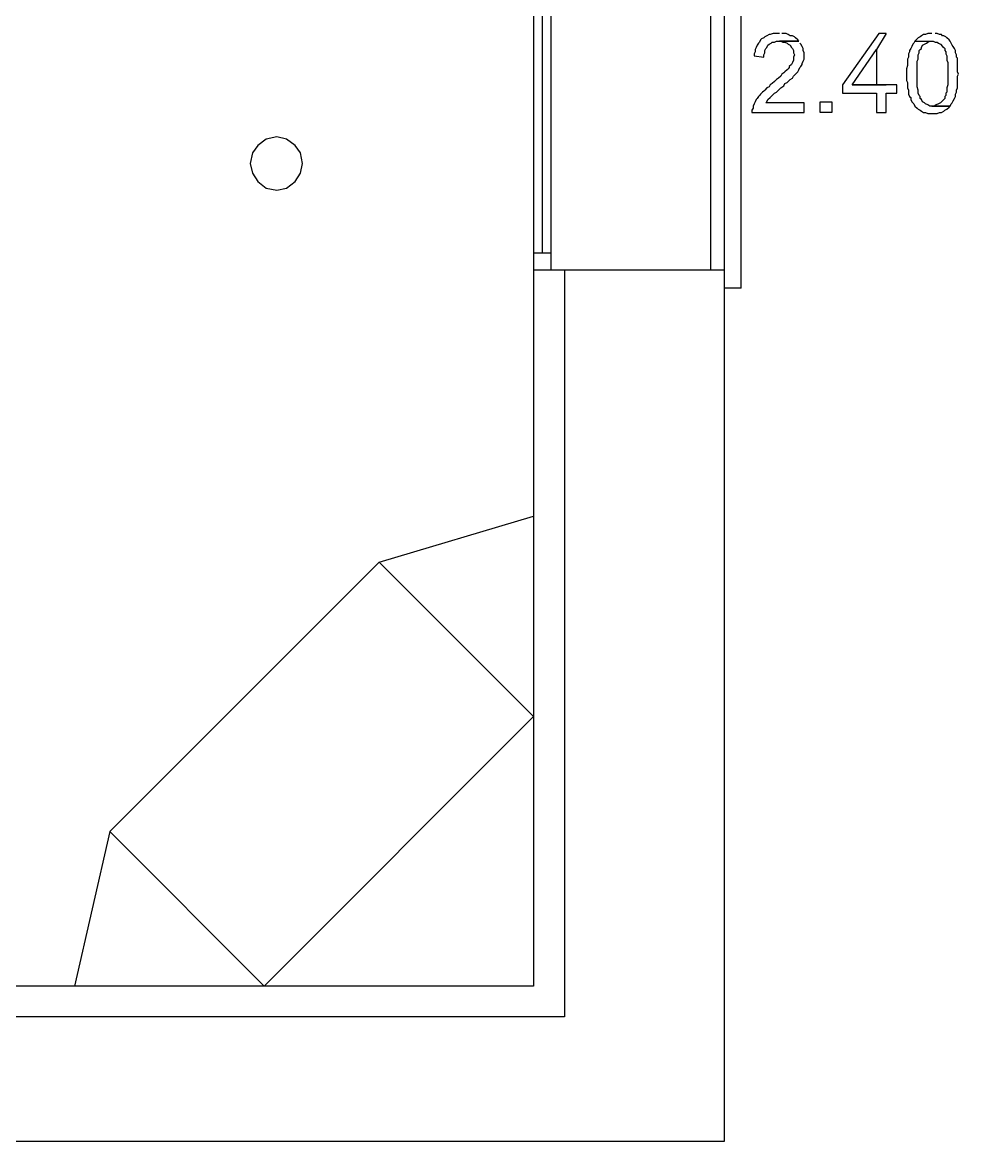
# Model space of a CAD drawing. Header units: millimetres. Extents: x 0 to 11839, y 0 to 13604.
# Drawn here: x 9969 to 11830, y 476 to 2700 of the extents above; entities that cross this region are included whole.
import ezdxf

# ---------------------------------------------------------------- set-up
doc = ezdxf.new("R2010")
doc.units = ezdxf.units.MM
doc.layers.add('PDF_FILLS_OUTLINE', color=8, linetype='Continuous')
doc.layers.add('PDF_STROKES', color=7, linetype='Continuous')

msp = doc.modelspace()

# ---------------------------------------------------------------- linework, layer by layer
at = {"layer": 'PDF_FILLS_OUTLINE'}
for p, q in [((11442.7, 2669.1), (11438.5, 2667)), ((11444.8, 2671.2), (11442.7, 2669.1)), ((11449, 2673.3), (11444.8, 2671.2)), ((11453.3, 2675.5), (11449, 2673.3)), ((11455.4, 2675.5), (11453.3, 2675.5)), ((11461.8, 2677.6), (11455.4, 2675.5)), ((11474.4, 2677.6), (11461.8, 2677.6)), ((11482.9, 2677.6), (11478.7, 2677.6)), ((11487.2, 2677.6), (11482.9, 2677.6)), ((11491.4, 2675.5), (11487.2, 2677.6)), ((11495.6, 2673.3), (11491.4, 2675.5)), ((11499.8, 2673.3), (11495.6, 2673.3)), ((11504.1, 2671.2), (11499.8, 2673.3)), ((11506.2, 2669.1), (11504.1, 2671.2)), ((11510.4, 2664.9), (11506.2, 2669.1)), ((11671.3, 2677.6), (11599.3, 2576)), ((11686.1, 2677.6), (11667.1, 2645.8)), ((11686.1, 2677.6), (11671.3, 2677.6)), ((11749.6, 2669.1), (11745.4, 2664.9)), ((11753.9, 2671.2), (11749.6, 2669.1)), ((11756, 2673.3), (11753.9, 2671.2)), ((11760.2, 2675.5), (11756, 2673.3)), ((11764.4, 2675.5), (11760.2, 2675.5)), ((11768.7, 2677.6), (11764.4, 2675.5)), ((11777.1, 2677.6), (11768.7, 2677.6)), ((11777.1, 2677.6), (11777.1, 2677.6)), ((11787.7, 2677.6), (11783.5, 2677.6)), ((11791.9, 2675.5), (11787.7, 2677.6)), ((11796.2, 2675.5), (11791.9, 2675.5)), ((11798.3, 2673.3), (11796.2, 2675.5)), ((11800.4, 2673.3), (11798.3, 2673.3)), ((11804.7, 2671.2), (11800.4, 2673.3)), ((11806.8, 2669.1), (11804.7, 2671.2)), ((11811, 2664.9), (11806.8, 2669.1)), ((11427.9, 2650.1), (11425.8, 2645.8)), ((11430, 2654.3), (11427.9, 2650.1)), ((11432.1, 2658.5), (11430, 2654.3)), ((11434.2, 2660.7), (11432.1, 2658.5)), ((11436.4, 2664.9), (11434.2, 2660.7)), ((11438.5, 2667), (11436.4, 2664.9)), ((11444.8, 2643.7), (11446.9, 2647.9)), ((11446.9, 2647.9), (11449, 2650.1)), ((11449, 2650.1), (11451.2, 2654.3)), ((11451.2, 2654.3), (11453.3, 2656.4)), ((11453.3, 2656.4), (11457.5, 2658.5)), ((11457.5, 2658.5), (11459.6, 2660.7)), ((11459.6, 2660.7), (11463.9, 2660.7)), ((11463.9, 2660.7), (11468.1, 2662.8)), ((11468.1, 2662.8), (11474.4, 2662.8)), ((11512.6, 2662.8), (11474.4, 2662.8)), ((11474.4, 2662.8), (11476.6, 2662.8)), ((11474.4, 2662.8), (11512.6, 2662.8)), ((11476.6, 2662.8), (11480.8, 2660.7)), ((11480.8, 2660.7), (11485, 2660.7)), ((11485, 2660.7), (11489.3, 2658.5)), ((11489.3, 2658.5), (11491.4, 2656.4)), ((11491.4, 2656.4), (11495.6, 2654.3)), ((11495.6, 2654.3), (11497.7, 2650.1)), ((11497.7, 2650.1), (11499.8, 2647.9)), ((11499.8, 2647.9), (11502, 2643.7)), ((11512.6, 2662.8), (11510.4, 2664.9)), ((11516.8, 2656.4), (11514.7, 2658.5)), ((11518.9, 2652.2), (11516.8, 2656.4)), ((11521, 2647.9), (11518.9, 2652.2)), ((11521, 2643.7), (11521, 2647.9)), ((11734.8, 2647.9), (11732.7, 2643.7)), ((11736.9, 2652.2), (11734.8, 2647.9)), ((11739, 2656.4), (11736.9, 2652.2)), ((11741.1, 2658.5), (11739, 2656.4)), ((11743.3, 2662.8), (11741.1, 2658.5)), ((11745.4, 2664.9), (11743.3, 2662.8)), ((11743.3, 2662.8), (11777.1, 2662.8)), ((11753.9, 2645.8), (11756, 2647.9)), ((11756, 2650.1), (11758.1, 2654.3)), ((11756, 2647.9), (11756, 2650.1)), ((11758.1, 2654.3), (11762.3, 2656.4)), ((11762.3, 2656.4), (11766.5, 2658.5)), ((11766.5, 2658.5), (11768.7, 2660.7)), ((11768.7, 2660.7), (11772.9, 2662.8)), ((11772.9, 2662.8), (11777.1, 2662.8)), ((11777.1, 2662.8), (11779.3, 2662.8)), ((11779.3, 2662.8), (11783.5, 2660.7)), ((11783.5, 2660.7), (11787.7, 2660.7)), ((11787.7, 2660.7), (11789.8, 2658.5)), ((11789.8, 2658.5), (11794.1, 2656.4)), ((11794.1, 2656.4), (11798.3, 2652.2)), ((11798.3, 2652.2), (11800.4, 2650.1)), ((11800.4, 2650.1), (11802.5, 2647.9)), ((11802.5, 2647.9), (11802.5, 2643.7)), ((11813.1, 2662.8), (11811, 2664.9)), ((11815.2, 2658.5), (11813.1, 2662.8)), ((11817.3, 2654.3), (11815.2, 2658.5)), ((11819.5, 2652.2), (11817.3, 2654.3)), ((11821.6, 2647.9), (11819.5, 2652.2)), ((11823.7, 2643.7), (11821.6, 2647.9)), ((11425.8, 2641.6), (11423.6, 2637.4)), ((11423.6, 2637.4), (11423.6, 2633.1)), ((11423.6, 2633.1), (11442.7, 2631)), ((11425.8, 2645.8), (11425.8, 2641.6)), ((11442.7, 2635.2), (11444.8, 2639.5)), ((11442.7, 2631), (11442.7, 2635.2)), ((11444.8, 2639.5), (11444.8, 2643.7)), ((11502, 2624.7), (11499.8, 2620.4)), ((11502, 2643.7), (11502, 2639.5)), ((11502, 2639.5), (11504.1, 2635.2)), ((11504.1, 2635.2), (11502, 2631)), ((11502, 2631), (11502, 2628.9)), ((11502, 2628.9), (11502, 2624.7)), ((11523.1, 2639.5), (11521, 2643.7)), ((11521, 2622.5), (11523.1, 2626.8)), ((11523.1, 2635.2), (11523.1, 2639.5)), ((11523.1, 2631), (11523.1, 2635.2)), ((11523.1, 2626.8), (11523.1, 2631)), ((11618.4, 2576), (11667.1, 2645.8)), ((11667.1, 2645.8), (11667.1, 2576)), ((11730.6, 2631), (11728.4, 2626.8)), ((11728.4, 2626.8), (11728.4, 2622.5)), ((11732.7, 2641.6), (11730.6, 2637.4)), ((11730.6, 2637.4), (11730.6, 2635.2)), ((11730.6, 2635.2), (11730.6, 2631)), ((11732.7, 2643.7), (11732.7, 2641.6)), ((11747.5, 2622.5), (11749.6, 2626.8)), ((11749.6, 2635.2), (11751.7, 2639.5)), ((11749.6, 2631), (11749.6, 2635.2)), ((11749.6, 2626.8), (11749.6, 2631)), ((11751.7, 2643.7), (11753.9, 2645.8)), ((11751.7, 2639.5), (11751.7, 2643.7)), ((11802.5, 2643.7), (11804.7, 2641.6)), ((11804.7, 2641.6), (11804.7, 2637.4)), ((11804.7, 2637.4), (11806.8, 2633.1)), ((11806.8, 2633.1), (11806.8, 2631)), ((11806.8, 2631), (11806.8, 2624.7)), ((11806.8, 2624.7), (11808.9, 2620.4)), ((11823.7, 2639.5), (11823.7, 2643.7)), ((11825.8, 2635.2), (11823.7, 2639.5)), ((11825.8, 2631), (11825.8, 2635.2)), ((11827.9, 2628.9), (11825.8, 2631)), ((11827.9, 2624.7), (11827.9, 2628.9)), ((11827.9, 2620.4), (11827.9, 2624.7)), ((11489.3, 2605.6), (11485, 2601.4)), ((11491.4, 2607.7), (11489.3, 2605.6)), ((11493.5, 2609.9), (11491.4, 2607.7)), ((11497.7, 2616.2), (11493.5, 2612)), ((11493.5, 2612), (11493.5, 2609.9)), ((11499.8, 2620.4), (11497.7, 2616.2)), ((11510.4, 2601.4), (11512.6, 2605.6)), ((11512.6, 2605.6), (11514.7, 2609.9)), ((11514.7, 2609.9), (11516.8, 2612)), ((11516.8, 2612), (11518.9, 2616.2)), ((11518.9, 2618.3), (11521, 2622.5)), ((11518.9, 2616.2), (11518.9, 2618.3)), ((11728.4, 2614.1), (11726.3, 2607.7)), ((11726.3, 2607.7), (11726.3, 2603.5)), ((11726.3, 2603.5), (11726.3, 2597.1)), ((11728.4, 2622.5), (11728.4, 2618.3)), ((11728.4, 2618.3), (11728.4, 2614.1)), ((11747.5, 2618.3), (11747.5, 2622.5)), ((11747.5, 2612), (11747.5, 2618.3)), ((11747.5, 2607.7), (11747.5, 2612)), ((11747.5, 2601.4), (11747.5, 2607.7)), ((11808.9, 2620.4), (11808.9, 2616.2)), ((11808.9, 2616.2), (11808.9, 2609.9)), ((11808.9, 2609.9), (11808.9, 2603.5)), ((11808.9, 2603.5), (11808.9, 2597.1)), ((11827.9, 2616.2), (11827.9, 2620.4)), ((11827.9, 2612), (11827.9, 2616.2)), ((11827.9, 2605.6), (11827.9, 2612)), ((11827.9, 2601.4), (11827.9, 2605.6)), ((11463.9, 2582.3), (11459.6, 2578.1)), ((11468.1, 2586.6), (11463.9, 2582.3)), ((11472.3, 2588.7), (11468.1, 2586.6)), ((11476.6, 2592.9), (11472.3, 2588.7)), ((11478.7, 2597.1), (11476.6, 2592.9)), ((11482.9, 2599.3), (11478.7, 2597.1)), ((11485, 2601.4), (11482.9, 2599.3)), ((11485, 2578.1), (11489.3, 2580.2)), ((11489.3, 2580.2), (11493.5, 2584.4)), ((11493.5, 2584.4), (11495.6, 2586.6)), ((11495.6, 2586.6), (11499.8, 2588.7)), ((11499.8, 2588.7), (11502, 2592.9)), ((11502, 2592.9), (11504.1, 2595)), ((11504.1, 2595), (11506.2, 2597.1)), ((11506.2, 2597.1), (11510.4, 2601.4)), ((11726.3, 2597.1), (11726.3, 2595)), ((11726.3, 2595), (11726.3, 2590.8)), ((11726.3, 2590.8), (11726.3, 2584.4)), ((11726.3, 2584.4), (11728.4, 2580.2)), ((11728.4, 2580.2), (11728.4, 2576)), ((11747.5, 2597.1), (11747.5, 2601.4)), ((11747.5, 2592.9), (11747.5, 2597.1)), ((11747.5, 2586.6), (11747.5, 2592.9)), ((11747.5, 2580.2), (11747.5, 2586.6)), ((11747.5, 2576), (11747.5, 2580.2)), ((11808.9, 2597.1), (11808.9, 2590.8)), ((11808.9, 2590.8), (11808.9, 2586.6)), ((11808.9, 2586.6), (11808.9, 2580.2)), ((11808.9, 2580.2), (11808.9, 2576)), ((11830.1, 2597.1), (11827.9, 2601.4)), ((11827.9, 2592.9), (11830.1, 2597.1)), ((11827.9, 2588.7), (11827.9, 2592.9)), ((11827.9, 2582.3), (11827.9, 2588.7)), ((11827.9, 2578.1), (11827.9, 2582.3)), ((11440.6, 2561.2), (11436.4, 2556.9)), ((11442.7, 2563.3), (11440.6, 2561.2)), ((11444.8, 2565.4), (11442.7, 2563.3)), ((11449, 2569.6), (11444.8, 2565.4)), ((11453.3, 2571.7), (11449, 2569.6)), ((11455.4, 2576), (11453.3, 2571.7)), ((11459.6, 2578.1), (11455.4, 2576)), ((11459.6, 2554.8), (11463.9, 2559.1)), ((11463.9, 2559.1), (11468.1, 2561.2)), ((11468.1, 2561.2), (11472.3, 2565.4)), ((11472.3, 2565.4), (11476.6, 2569.6)), ((11476.6, 2569.6), (11482.9, 2573.9)), ((11482.9, 2573.9), (11485, 2578.1)), ((11599.3, 2576), (11599.3, 2559.1)), ((11599.3, 2559.1), (11667.1, 2559.1)), ((11686.1, 2576), (11618.4, 2576)), ((11667.1, 2576), (11618.4, 2576)), ((11618.4, 2576), (11686.1, 2576)), ((11667.1, 2559.1), (11667.1, 2520.9)), ((11707.3, 2576), (11686.1, 2576)), ((11686.1, 2520.9), (11686.1, 2559.1)), ((11686.1, 2559.1), (11707.3, 2559.1)), ((11707.3, 2559.1), (11707.3, 2576)), ((11728.4, 2576), (11728.4, 2569.6)), ((11728.4, 2569.6), (11730.6, 2565.4)), ((11730.6, 2565.4), (11730.6, 2561.2)), ((11730.6, 2561.2), (11730.6, 2556.9)), ((11747.5, 2571.7), (11747.5, 2576)), ((11749.6, 2565.4), (11747.5, 2571.7)), ((11749.6, 2561.2), (11749.6, 2565.4)), ((11749.6, 2559.1), (11749.6, 2561.2)), ((11751.7, 2554.8), (11749.6, 2559.1)), ((11806.8, 2561.2), (11804.7, 2559.1)), ((11804.7, 2559.1), (11804.7, 2554.8)), ((11808.9, 2576), (11806.8, 2569.6)), ((11806.8, 2569.6), (11806.8, 2565.4)), ((11806.8, 2565.4), (11806.8, 2561.2)), ((11823.7, 2556.9), (11825.8, 2561.2)), ((11825.8, 2565.4), (11827.9, 2569.6)), ((11825.8, 2561.2), (11825.8, 2565.4)), ((11827.9, 2573.9), (11827.9, 2578.1)), ((11827.9, 2569.6), (11827.9, 2573.9)), ((11423.6, 2537.9), (11421.5, 2533.6)), ((11425.8, 2542.1), (11423.6, 2537.9)), ((11427.9, 2546.3), (11425.8, 2542.1)), ((11430, 2548.5), (11427.9, 2546.3)), ((11432.1, 2552.7), (11430, 2548.5)), ((11434.2, 2554.8), (11432.1, 2552.7)), ((11436.4, 2556.9), (11434.2, 2554.8)), ((11446.9, 2540), (11449, 2542.1)), ((11523.1, 2540), (11446.9, 2540)), ((11449, 2542.1), (11451.2, 2546.3)), ((11451.2, 2546.3), (11455.4, 2550.6)), ((11455.4, 2550.6), (11457.5, 2552.7)), ((11457.5, 2552.7), (11459.6, 2554.8)), ((11523.1, 2520.9), (11523.1, 2540)), ((11554.9, 2520.9), (11554.9, 2542.1)), ((11554.9, 2542.1), (11578.2, 2542.1)), ((11578.2, 2542.1), (11578.2, 2520.9)), ((11730.6, 2556.9), (11732.7, 2552.7)), ((11732.7, 2552.7), (11734.8, 2550.6)), ((11734.8, 2550.6), (11734.8, 2546.3)), ((11734.8, 2546.3), (11736.9, 2542.1)), ((11736.9, 2542.1), (11739, 2540)), ((11739, 2540), (11741.1, 2537.9)), ((11741.1, 2537.9), (11743.3, 2533.6)), ((11753.9, 2552.7), (11751.7, 2554.8)), ((11753.9, 2548.5), (11753.9, 2552.7)), ((11756, 2546.3), (11753.9, 2548.5)), ((11758.1, 2542.1), (11756, 2546.3)), ((11762.3, 2540), (11758.1, 2542.1)), ((11764.4, 2537.9), (11762.3, 2540)), ((11768.7, 2535.8), (11764.4, 2537.9)), ((11772.9, 2533.6), (11768.7, 2535.8)), ((11785.6, 2535.8), (11781.4, 2533.6)), ((11789.8, 2537.9), (11785.6, 2535.8)), ((11794.1, 2540), (11789.8, 2537.9)), ((11796.2, 2542.1), (11794.1, 2540)), ((11800.4, 2546.3), (11796.2, 2542.1)), ((11802.5, 2548.5), (11800.4, 2546.3)), ((11804.7, 2554.8), (11802.5, 2552.7)), ((11802.5, 2552.7), (11802.5, 2548.5)), ((11813.1, 2533.6), (11815.2, 2537.9)), ((11815.2, 2537.9), (11817.3, 2540)), ((11817.3, 2540), (11819.5, 2544.2)), ((11819.5, 2544.2), (11821.6, 2548.5)), ((11821.6, 2548.5), (11823.7, 2552.7)), ((11823.7, 2554.8), (11823.7, 2556.9)), ((11823.7, 2552.7), (11823.7, 2554.8)), ((11421.5, 2529.4), (11419.4, 2525.2)), ((11419.4, 2525.2), (11419.4, 2520.9)), ((11419.4, 2520.9), (11523.1, 2520.9)), ((11421.5, 2533.6), (11421.5, 2529.4)), ((11578.2, 2520.9), (11554.9, 2520.9)), ((11667.1, 2520.9), (11686.1, 2520.9)), ((11743.3, 2533.6), (11747.5, 2529.4)), ((11747.5, 2529.4), (11749.6, 2527.3)), ((11749.6, 2527.3), (11753.9, 2525.2)), ((11753.9, 2525.2), (11756, 2523.1)), ((11756, 2523.1), (11760.2, 2520.9)), ((11760.2, 2520.9), (11764.4, 2520.9)), ((11764.4, 2520.9), (11768.7, 2518.8)), ((11768.7, 2518.8), (11772.9, 2518.8)), ((11777.1, 2533.6), (11772.9, 2533.6)), ((11772.9, 2518.8), (11777.1, 2518.8)), ((11813.1, 2533.6), (11777.1, 2533.6)), ((11781.4, 2533.6), (11777.1, 2533.6)), ((11777.1, 2533.6), (11813.1, 2533.6)), ((11777.1, 2518.8), (11779.3, 2518.8)), ((11779.3, 2518.8), (11783.5, 2518.8)), ((11783.5, 2518.8), (11787.7, 2518.8)), ((11787.7, 2518.8), (11791.9, 2520.9)), ((11791.9, 2520.9), (11796.2, 2520.9)), ((11796.2, 2520.9), (11800.4, 2523.1)), ((11800.4, 2523.1), (11802.5, 2525.2)), ((11802.5, 2525.2), (11806.8, 2527.3)), ((11806.8, 2527.3), (11811, 2531.5)), ((11811, 2531.5), (11813.1, 2533.6))]:
    msp.add_line(p, q, dxfattribs=at)
at = {"layer": 'PDF_STROKES'}
for p, q in [((11398.2, 2171.7), (11398.2, 3285.1)), ((10985.5, 3249.1), (10985.5, 2207.7)), ((11019.4, 3249.1), (11019.4, 2207.7)), ((11336.9, 3249.1), (11336.9, 2207.7)), ((11364.4, 3249.1), (11364.4, 2207.7)), ((11364.4, 3249.1), (11364.4, 2207.7)), ((11002.4, 3215.2), (11002.4, 2241.6)), ((10475.4, 2472.3), (10454.2, 2468)), ((10494.4, 2468), (10475.4, 2472.3)), ((10437.3, 2455.3), (10426.7, 2440.5)), ((10454.2, 2468), (10437.3, 2455.3)), ((10511.4, 2455.3), (10494.4, 2468)), ((10521.9, 2440.5), (10511.4, 2455.3)), ((10426.7, 2440.5), (10422.5, 2419.3)), ((10526.2, 2419.3), (10521.9, 2440.5)), ((10422.5, 2419.3), (10426.7, 2400.3)), ((10521.9, 2400.3), (10526.2, 2419.3)), ((10426.7, 2400.3), (10437.3, 2383.4)), ((10437.3, 2383.4), (10454.2, 2370.7)), ((10494.4, 2370.7), (10511.4, 2383.4)), ((10511.4, 2383.4), (10521.9, 2400.3)), ((10454.2, 2370.7), (10475.4, 2366.4)), ((10475.4, 2366.4), (10494.4, 2370.7)), ((11019.4, 2241.6), (10985.5, 2241.6)), ((10985.5, 2207.7), (10985.5, 785.3)), ((11364.4, 2207.7), (10985.5, 2207.7)), ((11046.9, 2207.7), (11046.9, 723.9)), ((11364.4, 2207.7), (11364.4, 476.2)), ((11398.2, 2171.7), (11364.4, 2171.7)), ((10678.6, 1627.7), (10985.5, 1718.7)), ((10985.5, 1718.7), (10985.5, 785.3)), ((10143.1, 1092.2), (10073.2, 785.3)), ((10985.5, 785.3), (8606.4, 785.3)), ((10985.5, 785.3), (10073.2, 785.3)), ((11046.9, 723.9), (8606.4, 723.9)), ((11364.4, 476.2), (8606.4, 476.2))]:
    msp.add_line(p, q, dxfattribs=at)
msp.add_lwpolyline([(10678.6, 1627.7), (10985.5, 1320.8), (10450, 785.3), (10143.1, 1092.2)], close=True, dxfattribs=at)

doc.saveas('drawing.dxf')
